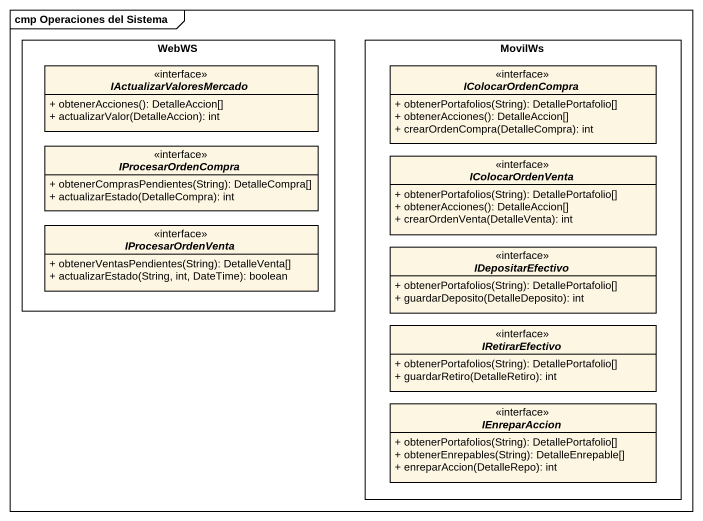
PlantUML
@startuml
mainframe cmp Operaciones del Sistema
hide circle
hide empty members
skinparam classAttributeIconSize 0
rectangle WebWS {
  interface IActualizarValoresMercado <<interface>> {
    + obtenerAcciones(): DetalleAccion[]
    + actualizarValor(DetalleAccion): int
  }
  interface IProcesarOrdenCompra <<interface>> {
    + obtenerComprasPendientes(String): DetalleCompra[]
    + actualizarEstado(DetalleCompra): int
  }
  interface IProcesarOrdenVenta <<interface>> {
    + obtenerVentasPendientes(String): DetalleVenta[]
    + actualizarEstado(String, int, DateTime): boolean
  }
}
rectangle MovilWs {
  interface IColocarOrdenCompra <<interface>> {
    + obtenerPortafolios(String): DetallePortafolio[]
    + obtenerAcciones(): DetalleAccion[]
    + crearOrdenCompra(DetalleCompra): int
  }
  interface IColocarOrdenVenta <<interface>> {
    + obtenerPortafolios(String): DetallePortafolio[]
    + obtenerAcciones(): DetalleAccion[]
    + crearOrdenVenta(DetalleVenta): int
  }
  interface IDepositarEfectivo <<interface>> {
    + obtenerPortafolios(String): DetallePortafolio[]
    + guardarDeposito(DetalleDeposito): int
  }
  interface IRetirarEfectivo <<interface>> {
    + obtenerPortafolios(String): DetallePortafolio[]
    + guardarRetiro(DetalleRetiro): int
  }
  interface IEnreparAccion <<interface>> {
    + obtenerPortafolios(String): DetallePortafolio[]
    + obtenerEnrepables(String): DetalleEnrepable[]
    + enreparAccion(DetalleRepo): int
  }
}
@enduml
